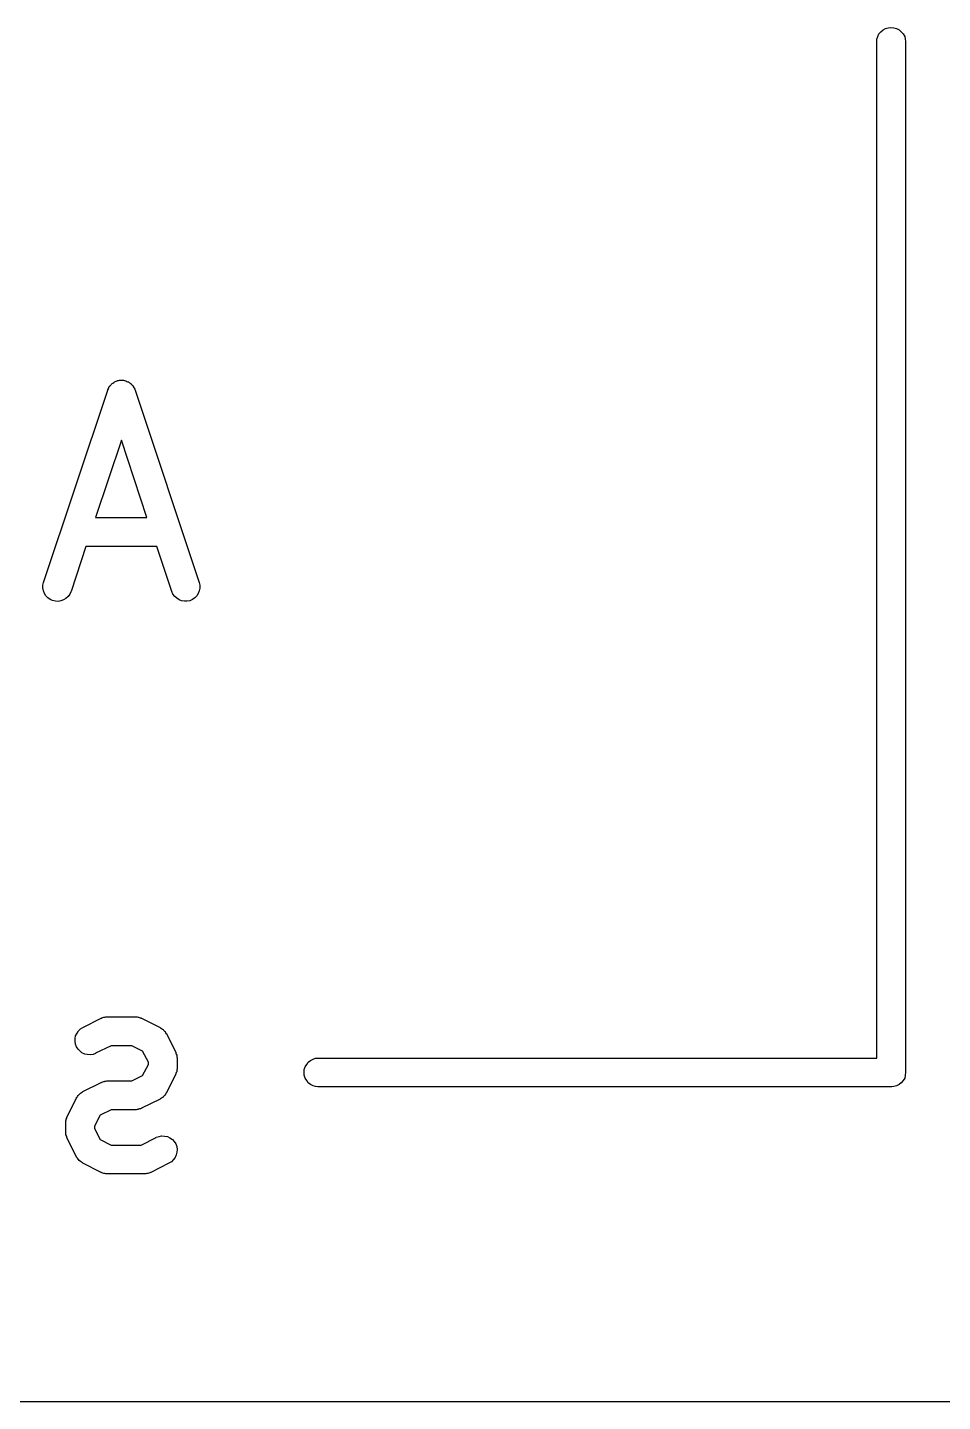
# Model space of a CAD drawing. Extents: x 1.1 to 12.4, y -6.3 to -2.3.
# Drawn here: x 11.8232 to 12.0105, y -3.1846 to -2.9033 of the extents above; entities that cross this region are included whole.
import ezdxf

# ---------------------------------------------------------------- set-up
doc = ezdxf.new("R2010")
doc.units = 0
doc.header["$MEASUREMENT"] = 0
doc.layers.add('BLACK', color=7, linetype='CONTINUOUS')

msp = doc.modelspace()

# ---------------------------------------------------------------- linework, layer by layer
at = {"layer": 'BLACK', "linetype": 'CONTINUOUS'}
for p, q in [((11.9971, -2.90567), (11.9973, -2.90512)), ((11.9973, -2.90512), (11.9975, -2.9046)), ((11.9975, -2.9046), (11.9979, -2.90415)), ((11.9979, -2.90415), (11.9984, -2.90379)), ((11.9984, -2.90379), (11.9989, -2.90351)), ((11.9989, -2.90351), (11.9994, -2.90334)), ((11.9994, -2.90334), (12, -2.90329)), ((12, -2.90329), (12.0006, -2.90334)), ((12.0006, -2.90334), (12.0011, -2.90351)), ((12.0011, -2.90351), (12.0017, -2.90379)), ((12.0017, -2.90379), (12.0021, -2.90415)), ((12.0021, -2.90415), (12.0025, -2.9046)), ((12.0025, -2.9046), (12.0028, -2.90512)), ((12.0028, -2.90512), (12.0029, -2.90567)), ((11.9971, -2.90611), (11.9971, -2.90567)), ((11.9971, -3.11424), (11.9971, -2.90611)), ((12.0029, -2.90567), (12.003, -2.90611)), ((12.003, -2.90611), (12.003, -3.11705)), ((11.8412, -2.97579), (11.8414, -2.97571)), ((11.8414, -2.97571), (11.8416, -2.97563)), ((11.8416, -2.97561), (11.8417, -2.97558)), ((11.8416, -2.97563), (11.8416, -2.97561)), ((11.8417, -2.97558), (11.8419, -2.97555)), ((11.8419, -2.97555), (11.8421, -2.97551)), ((11.8421, -2.97551), (11.8422, -2.97551)), ((11.8422, -2.97551), (11.8423, -2.97549)), ((11.8423, -2.97549), (11.8425, -2.9755)), ((11.8425, -2.9755), (11.8427, -2.9755)), ((11.8427, -2.9755), (11.8428, -2.97551)), ((11.8428, -2.97551), (11.8429, -2.97551)), ((11.8429, -2.97551), (11.8431, -2.97556)), ((11.8431, -2.97556), (11.8433, -2.9756)), ((11.8433, -2.9756), (11.8433, -2.97563)), ((11.8433, -2.97563), (11.8434, -2.97565)), ((11.8434, -2.97565), (11.8436, -2.97573)), ((11.8436, -2.97573), (11.8438, -2.9758)), ((11.8265, -3.01688), (11.8397, -2.97751)), ((11.8397, -2.97747), (11.8398, -2.97728)), ((11.8397, -2.97751), (11.8397, -2.97747)), ((11.8398, -2.97709), (11.8399, -2.97702)), ((11.8398, -2.97728), (11.8398, -2.97709)), ((11.8399, -2.97694), (11.84, -2.97678)), ((11.8399, -2.97702), (11.8399, -2.97694)), ((11.84, -2.97678), (11.8402, -2.97661)), ((11.8402, -2.97655), (11.8403, -2.97648)), ((11.8402, -2.97661), (11.8402, -2.97655)), ((11.8403, -2.97648), (11.8404, -2.97634)), ((11.8404, -2.97634), (11.8406, -2.97619)), ((11.8406, -2.97614), (11.8407, -2.97609)), ((11.8406, -2.97619), (11.8406, -2.97614)), ((11.8407, -2.97609), (11.8409, -2.97598)), ((11.8409, -2.97598), (11.841, -2.97586)), ((11.841, -2.97586), (11.8411, -2.97583)), ((11.8411, -2.97583), (11.8412, -2.97579)), ((11.8438, -2.9758), (11.8439, -2.97585)), ((11.8439, -2.97585), (11.844, -2.97588)), ((11.844, -2.97588), (11.8441, -2.976)), ((11.8441, -2.976), (11.8443, -2.97611)), ((11.8443, -2.97611), (11.8444, -2.97617)), ((11.8444, -2.97617), (11.8444, -2.97622)), ((11.8444, -2.97622), (11.8446, -2.97637)), ((11.8446, -2.97637), (11.8447, -2.97651)), ((11.8447, -2.97651), (11.8448, -2.97658)), ((11.8448, -2.97658), (11.8448, -2.97664)), ((11.8448, -2.97664), (11.8449, -2.97681)), ((11.8449, -2.97681), (11.845, -2.97698)), ((11.845, -2.97698), (11.8451, -2.97706)), ((11.8451, -2.97706), (11.8451, -2.97713)), ((11.8451, -2.97713), (11.8452, -2.97732)), ((11.8452, -2.97732), (11.8453, -2.97751)), ((11.8453, -2.97751), (11.8584, -3.01688)), ((11.8425, -2.98778), (11.8372, -3.00361)), ((11.8477, -3.00361), (11.8425, -2.98778)), ((11.8372, -3.00361), (11.8477, -3.00361)), ((11.8352, -3.00951), (11.8322, -3.01874)), ((11.8497, -3.00951), (11.8352, -3.00951)), ((11.8528, -3.01874), (11.8497, -3.00951)), ((11.8264, -3.01744), (11.8265, -3.01688)), ((11.8264, -3.01801), (11.8264, -3.01744)), ((11.8584, -3.01688), (11.8584, -3.01692)), ((11.8584, -3.01692), (11.8585, -3.01748)), ((11.8585, -3.01748), (11.8585, -3.01806)), ((11.8265, -3.01858), (11.8264, -3.01801)), ((11.8267, -3.01912), (11.8265, -3.01858)), ((11.827, -3.01961), (11.8267, -3.01912)), ((11.8274, -3.02003), (11.827, -3.01961)), ((11.8279, -3.02037), (11.8274, -3.02003)), ((11.8284, -3.0206), (11.8279, -3.02037)), ((11.829, -3.02074), (11.8284, -3.0206)), ((11.8301, -3.02067), (11.8295, -3.02076)), ((11.8306, -3.02046), (11.8301, -3.02067)), ((11.8311, -3.02016), (11.8306, -3.02046)), ((11.8316, -3.01977), (11.8311, -3.02016)), ((11.8319, -3.01931), (11.8316, -3.01977)), ((11.8321, -3.01878), (11.8319, -3.01931)), ((11.8322, -3.01874), (11.8321, -3.01878)), ((11.853, -3.01927), (11.8528, -3.01874)), ((11.8534, -3.01974), (11.853, -3.01927)), ((11.8538, -3.02014), (11.8534, -3.01974)), ((11.8543, -3.02045), (11.8538, -3.02014)), ((11.8548, -3.02065), (11.8543, -3.02045)), ((11.8554, -3.02075), (11.8548, -3.02065)), ((11.8565, -3.02062), (11.8559, -3.02074)), ((11.857, -3.02039), (11.8565, -3.02062)), ((11.8575, -3.02006), (11.857, -3.02039)), ((11.8579, -3.01964), (11.8575, -3.02006)), ((11.8582, -3.01916), (11.8579, -3.01964)), ((11.8584, -3.01862), (11.8582, -3.01916)), ((11.8585, -3.01806), (11.8584, -3.01862)), ((11.8295, -3.02076), (11.829, -3.02074)), ((11.8559, -3.02074), (11.8554, -3.02075)), ((11.8346, -3.10799), (11.8383, -3.10611)), ((11.8383, -3.10611), (11.8384, -3.10609)), ((11.8384, -3.10609), (11.8385, -3.10606)), ((11.8385, -3.10602), (11.8387, -3.10597)), ((11.8385, -3.10606), (11.8385, -3.10602)), ((11.8387, -3.10597), (11.8389, -3.1059)), ((11.8389, -3.1059), (11.839, -3.10588)), ((11.839, -3.10588), (11.8391, -3.10586)), ((11.8391, -3.10586), (11.8393, -3.10584)), ((11.8393, -3.10584), (11.8395, -3.10581)), ((11.8395, -3.10581), (11.8396, -3.10581)), ((11.8396, -3.10581), (11.8397, -3.1058)), ((11.8397, -3.1058), (11.8453, -3.1058)), ((11.8453, -3.1058), (11.8454, -3.10581)), ((11.8453, -3.1058), (11.8453, -3.1058)), ((11.8454, -3.10581), (11.8455, -3.10581)), ((11.8455, -3.10581), (11.8457, -3.10584)), ((11.8457, -3.10584), (11.8459, -3.10587)), ((11.8459, -3.10587), (11.846, -3.10589)), ((11.846, -3.10589), (11.8461, -3.10591)), ((11.8461, -3.10591), (11.8463, -3.10598)), ((11.8463, -3.10598), (11.8465, -3.10604)), ((11.8465, -3.10604), (11.8465, -3.10608)), ((11.8465, -3.10608), (11.8466, -3.10611)), ((11.8466, -3.10611), (11.8504, -3.10799)), ((11.833, -3.11025), (11.8331, -3.10968)), ((11.833, -3.11082), (11.833, -3.11025)), ((11.8331, -3.10968), (11.8334, -3.10916)), ((11.8334, -3.10916), (11.8337, -3.10869)), ((11.8337, -3.10869), (11.8341, -3.10829)), ((11.8341, -3.10829), (11.8346, -3.10799)), ((11.8504, -3.10799), (11.8504, -3.10801)), ((11.8504, -3.10801), (11.8505, -3.10804)), ((11.8505, -3.10804), (11.8505, -3.10807)), ((11.8505, -3.10807), (11.8507, -3.1082)), ((11.8507, -3.1082), (11.8509, -3.10832)), ((11.8509, -3.10832), (11.8509, -3.10836)), ((11.8509, -3.10836), (11.851, -3.1084)), ((11.851, -3.1084), (11.8511, -3.10856)), ((11.8511, -3.10856), (11.8513, -3.10872)), ((11.8513, -3.10872), (11.8513, -3.10877)), ((11.8513, -3.10877), (11.8514, -3.10882)), ((11.8514, -3.10882), (11.8515, -3.10901)), ((11.8515, -3.10901), (11.8516, -3.1092)), ((11.8516, -3.1092), (11.8517, -3.10925)), ((11.8517, -3.10925), (11.8517, -3.10931)), ((11.8517, -3.10931), (11.8536, -3.11306)), ((11.8331, -3.11139), (11.833, -3.11082)), ((11.8333, -3.11193), (11.8331, -3.11139)), ((11.8336, -3.11242), (11.8333, -3.11193)), ((11.834, -3.11284), (11.8336, -3.11242)), ((11.8344, -3.11318), (11.834, -3.11284)), ((11.835, -3.11342), (11.8344, -3.11318)), ((11.8355, -3.11355), (11.835, -3.11342)), ((11.8367, -3.11349), (11.8361, -3.11358)), ((11.8372, -3.11329), (11.8367, -3.11349)), ((11.8404, -3.11171), (11.8372, -3.11327)), ((11.8372, -3.11327), (11.8372, -3.11329)), ((11.8446, -3.11171), (11.8404, -3.11171)), ((11.8468, -3.11283), (11.8446, -3.11171)), ((11.848, -3.11508), (11.8468, -3.11283)), ((11.8536, -3.11306), (11.8536, -3.11309)), ((11.8536, -3.11309), (11.8536, -3.11318)), ((11.8536, -3.11318), (11.8536, -3.11325)), ((11.8536, -3.11325), (11.8537, -3.11345)), ((11.8537, -3.11345), (11.8538, -3.11364)), ((11.8361, -3.11358), (11.8355, -3.11355)), ((11.8468, -3.1178), (11.848, -3.11556)), ((11.848, -3.11556), (11.848, -3.11508)), ((11.8538, -3.11364), (11.8538, -3.11372)), ((11.8538, -3.11372), (11.8538, -3.1138)), ((11.8538, -3.1138), (11.8538, -3.11401)), ((11.8538, -3.11401), (11.8539, -3.1142)), ((11.8539, -3.1142), (11.8539, -3.11429)), ((11.8539, -3.11429), (11.8539, -3.11438)), ((11.8539, -3.11438), (11.8539, -3.11625)), ((11.8539, -3.11625), (11.8539, -3.11629)), ((11.8539, -3.11629), (11.8539, -3.11638)), ((11.8799, -3.11661), (11.8801, -3.11605)), ((11.8801, -3.11605), (11.8804, -3.11554)), ((11.8804, -3.11554), (11.8807, -3.11509)), ((11.8807, -3.11509), (11.8812, -3.11472)), ((11.8812, -3.11472), (11.8817, -3.11445)), ((11.8817, -3.11445), (11.8822, -3.11428)), ((11.8822, -3.11428), (11.8827, -3.11424)), ((11.8827, -3.11424), (11.9971, -3.11424)), ((11.8385, -3.11915), (11.8387, -3.11909)), ((11.8385, -3.11919), (11.8385, -3.11915)), ((11.8387, -3.11909), (11.8389, -3.11902)), ((11.8389, -3.11902), (11.839, -3.11901)), ((11.839, -3.11901), (11.8391, -3.11898)), ((11.8391, -3.11898), (11.8393, -3.11896)), ((11.8393, -3.11896), (11.8395, -3.11893)), ((11.8395, -3.11893), (11.8396, -3.11893)), ((11.8396, -3.11893), (11.8397, -3.11892)), ((11.8397, -3.11892), (11.8446, -3.11892)), ((11.8446, -3.11892), (11.8468, -3.1178)), ((11.8536, -3.11757), (11.8517, -3.12132)), ((11.8537, -3.11722), (11.8536, -3.11742)), ((11.8536, -3.11742), (11.8536, -3.11749)), ((11.8536, -3.11749), (11.8536, -3.11757)), ((11.8538, -3.11704), (11.8537, -3.11722)), ((11.8539, -3.11647), (11.8538, -3.11667)), ((11.8538, -3.11667), (11.8538, -3.11687)), ((11.8538, -3.11687), (11.8538, -3.11695)), ((11.8538, -3.11695), (11.8538, -3.11704)), ((11.8539, -3.11638), (11.8539, -3.11647)), ((11.8799, -3.11719), (11.8799, -3.11661)), ((11.8799, -3.11777), (11.8799, -3.11719)), ((11.8801, -3.11833), (11.8799, -3.11777)), ((11.8804, -3.11884), (11.8801, -3.11833)), ((11.8807, -3.11929), (11.8804, -3.11884)), ((12.0025, -3.11884), (12.0021, -3.11929)), ((12.0028, -3.11833), (12.0025, -3.11884)), ((12.0029, -3.11777), (12.0028, -3.11833)), ((12.003, -3.11719), (12.0029, -3.11777)), ((12.003, -3.11705), (12.003, -3.11719)), ((11.8335, -3.1221), (11.8336, -3.12191)), ((11.8336, -3.12191), (11.8337, -3.12187)), ((11.8337, -3.12181), (11.8339, -3.12166)), ((11.8337, -3.12187), (11.8337, -3.12181)), ((11.8339, -3.12166), (11.834, -3.1215)), ((11.834, -3.1215), (11.8341, -3.12146)), ((11.8341, -3.12142), (11.8343, -3.1213)), ((11.8341, -3.12146), (11.8341, -3.12142)), ((11.8343, -3.1213), (11.8345, -3.12117)), ((11.8345, -3.12114), (11.8346, -3.12111)), ((11.8345, -3.12117), (11.8345, -3.12114)), ((11.8346, -3.12111), (11.8383, -3.11924)), ((11.8383, -3.11924), (11.8384, -3.11922)), ((11.8384, -3.11922), (11.8385, -3.11919)), ((11.8513, -3.12194), (11.8511, -3.1221)), ((11.8514, -3.12184), (11.8513, -3.12189)), ((11.8513, -3.12189), (11.8513, -3.12194)), ((11.8515, -3.12165), (11.8514, -3.12184)), ((11.8516, -3.12147), (11.8515, -3.12165)), ((11.8517, -3.12136), (11.8516, -3.12141)), ((11.8516, -3.12141), (11.8516, -3.12147)), ((11.8517, -3.12132), (11.8517, -3.12136)), ((11.8812, -3.11966), (11.8807, -3.11929)), ((11.8817, -3.11993), (11.8812, -3.11966)), ((11.8822, -3.1201), (11.8817, -3.11993)), ((11.8827, -3.12014), (11.8822, -3.1201)), ((11.9999, -3.12014), (11.8827, -3.12014)), ((12, -3.12016), (11.9999, -3.12014)), ((12.0002, -3.12014), (12, -3.12016)), ((12.0006, -3.1201), (12.0002, -3.12014)), ((12.0011, -3.11993), (12.0006, -3.1201)), ((12.0017, -3.11966), (12.0011, -3.11993)), ((12.0021, -3.11929), (12.0017, -3.11966)), ((11.8314, -3.12618), (11.8333, -3.12243)), ((11.8333, -3.12234), (11.8334, -3.12228)), ((11.8333, -3.12239), (11.8333, -3.12234)), ((11.8333, -3.12243), (11.8333, -3.12239)), ((11.8334, -3.12228), (11.8335, -3.1221)), ((11.8457, -3.12479), (11.8455, -3.12482)), ((11.8459, -3.12477), (11.8457, -3.12479)), ((11.846, -3.12475), (11.8459, -3.12477)), ((11.8462, -3.12467), (11.846, -3.12473)), ((11.846, -3.12473), (11.846, -3.12475)), ((11.8464, -3.12461), (11.8462, -3.12467)), ((11.8465, -3.12457), (11.8464, -3.12461)), ((11.8466, -3.12454), (11.8465, -3.12457)), ((11.8504, -3.12264), (11.8466, -3.12452)), ((11.8466, -3.12452), (11.8466, -3.12454)), ((11.8505, -3.12258), (11.8504, -3.12261)), ((11.8504, -3.12261), (11.8504, -3.12264)), ((11.8507, -3.12246), (11.8505, -3.12258)), ((11.8509, -3.12234), (11.8507, -3.12246)), ((11.851, -3.12226), (11.8509, -3.12229)), ((11.8509, -3.12229), (11.8509, -3.12234)), ((11.8511, -3.1221), (11.851, -3.12226)), ((11.8311, -3.12709), (11.8312, -3.12689)), ((11.8311, -3.12729), (11.8311, -3.12709)), ((11.8311, -3.12737), (11.8311, -3.12729)), ((11.8311, -3.12746), (11.8311, -3.12737)), ((11.8311, -3.1275), (11.8311, -3.12746)), ((11.8311, -3.12938), (11.8311, -3.1275)), ((11.8312, -3.12672), (11.8313, -3.12653)), ((11.8312, -3.1268), (11.8312, -3.12672)), ((11.8312, -3.12689), (11.8312, -3.1268)), ((11.8313, -3.12634), (11.8314, -3.12626)), ((11.8313, -3.12653), (11.8313, -3.12634)), ((11.8314, -3.12626), (11.8314, -3.12618)), ((11.8381, -3.12595), (11.837, -3.1282)), ((11.8404, -3.12483), (11.8381, -3.12595)), ((11.8453, -3.12483), (11.8404, -3.12483)), ((11.8454, -3.12482), (11.8453, -3.12483)), ((11.8455, -3.12482), (11.8454, -3.12482)), ((11.8311, -3.12946), (11.8311, -3.12938)), ((11.8311, -3.12955), (11.8311, -3.12946)), ((11.8311, -3.12975), (11.8311, -3.12955)), ((11.8311, -3.12995), (11.8311, -3.12975)), ((11.8312, -3.13003), (11.8311, -3.12995)), ((11.8312, -3.13012), (11.8312, -3.13003)), ((11.8313, -3.13031), (11.8312, -3.13012)), ((11.8313, -3.1305), (11.8313, -3.13031)), ((11.837, -3.1282), (11.837, -3.12868)), ((11.837, -3.12868), (11.8381, -3.13092)), ((11.8496, -3.13047), (11.8502, -3.13027)), ((11.8502, -3.13027), (11.8507, -3.13018)), ((11.8507, -3.13018), (11.8513, -3.1302)), ((11.8513, -3.1302), (11.8519, -3.13033)), ((11.8519, -3.13033), (11.8524, -3.13057)), ((11.8314, -3.13058), (11.8313, -3.1305)), ((11.8314, -3.13066), (11.8314, -3.13058)), ((11.8314, -3.1307), (11.8314, -3.13066)), ((11.8333, -3.13445), (11.8314, -3.1307)), ((11.8381, -3.13092), (11.8404, -3.13205)), ((11.8404, -3.13205), (11.8465, -3.13205)), ((11.8465, -3.13205), (11.8496, -3.13048)), ((11.8496, -3.13048), (11.8496, -3.13047)), ((11.8524, -3.13057), (11.8529, -3.13091)), ((11.8529, -3.13091), (11.8533, -3.13133)), ((11.8533, -3.13133), (11.8536, -3.13182)), ((11.8536, -3.13182), (11.8538, -3.13236)), ((11.8538, -3.13236), (11.8539, -3.13293)), ((11.8539, -3.13293), (11.8538, -3.13351)), ((11.8333, -3.1345), (11.8333, -3.13445)), ((11.8333, -3.13456), (11.8333, -3.1345)), ((11.8335, -3.13474), (11.8333, -3.13456)), ((11.8336, -3.13493), (11.8335, -3.13474)), ((11.8336, -3.13498), (11.8336, -3.13493)), ((11.8337, -3.13503), (11.8336, -3.13498)), ((11.8338, -3.13519), (11.8337, -3.13503)), ((11.834, -3.13535), (11.8338, -3.13519)), ((11.834, -3.13539), (11.834, -3.13535)), ((11.8341, -3.13543), (11.834, -3.13539)), ((11.8343, -3.13556), (11.8341, -3.13543)), ((11.8345, -3.13569), (11.8343, -3.13556)), ((11.8345, -3.13571), (11.8345, -3.13569)), ((11.8346, -3.13575), (11.8345, -3.13571)), ((11.8346, -3.13577), (11.8346, -3.13575)), ((11.8383, -3.13764), (11.8346, -3.13577)), ((11.8522, -3.13577), (11.8485, -3.13764)), ((11.8527, -3.13546), (11.8522, -3.13577)), ((11.8531, -3.13506), (11.8527, -3.13546)), ((11.8535, -3.13459), (11.8531, -3.13506)), ((11.8537, -3.13407), (11.8535, -3.13459)), ((11.8538, -3.13351), (11.8537, -3.13407)), ((11.8384, -3.13767), (11.8383, -3.13764)), ((11.8385, -3.13771), (11.8384, -3.13767)), ((11.8387, -3.13778), (11.8385, -3.13771)), ((11.8389, -3.13785), (11.8387, -3.13778)), ((11.839, -3.13786), (11.8389, -3.13785)), ((11.8391, -3.13789), (11.839, -3.13786)), ((11.8393, -3.13791), (11.8391, -3.13789)), ((11.8395, -3.13795), (11.8393, -3.13791)), ((11.8396, -3.13795), (11.8395, -3.13794)), ((11.8395, -3.13794), (11.8395, -3.13795)), ((11.8397, -3.13795), (11.8396, -3.13795)), ((11.8472, -3.13795), (11.8397, -3.13795)), ((11.8473, -3.13794), (11.8472, -3.13795)), ((11.8475, -3.13792), (11.8473, -3.13795)), ((11.8473, -3.13795), (11.8473, -3.13794)), ((11.8477, -3.1379), (11.8475, -3.13792)), ((11.8478, -3.13787), (11.8477, -3.1379)), ((11.8479, -3.13786), (11.8478, -3.13787)), ((11.8481, -3.13779), (11.8479, -3.13786)), ((11.8483, -3.13773), (11.8481, -3.13779)), ((11.8484, -3.13769), (11.8483, -3.13773)), ((11.8485, -3.13766), (11.8484, -3.13769)), ((11.8485, -3.13764), (11.8485, -3.13766)), ((11.628, -3.18455), (12.3721, -3.18455))]:
    msp.add_line(p, q, dxfattribs=at)

doc.saveas('drawing.dxf')
